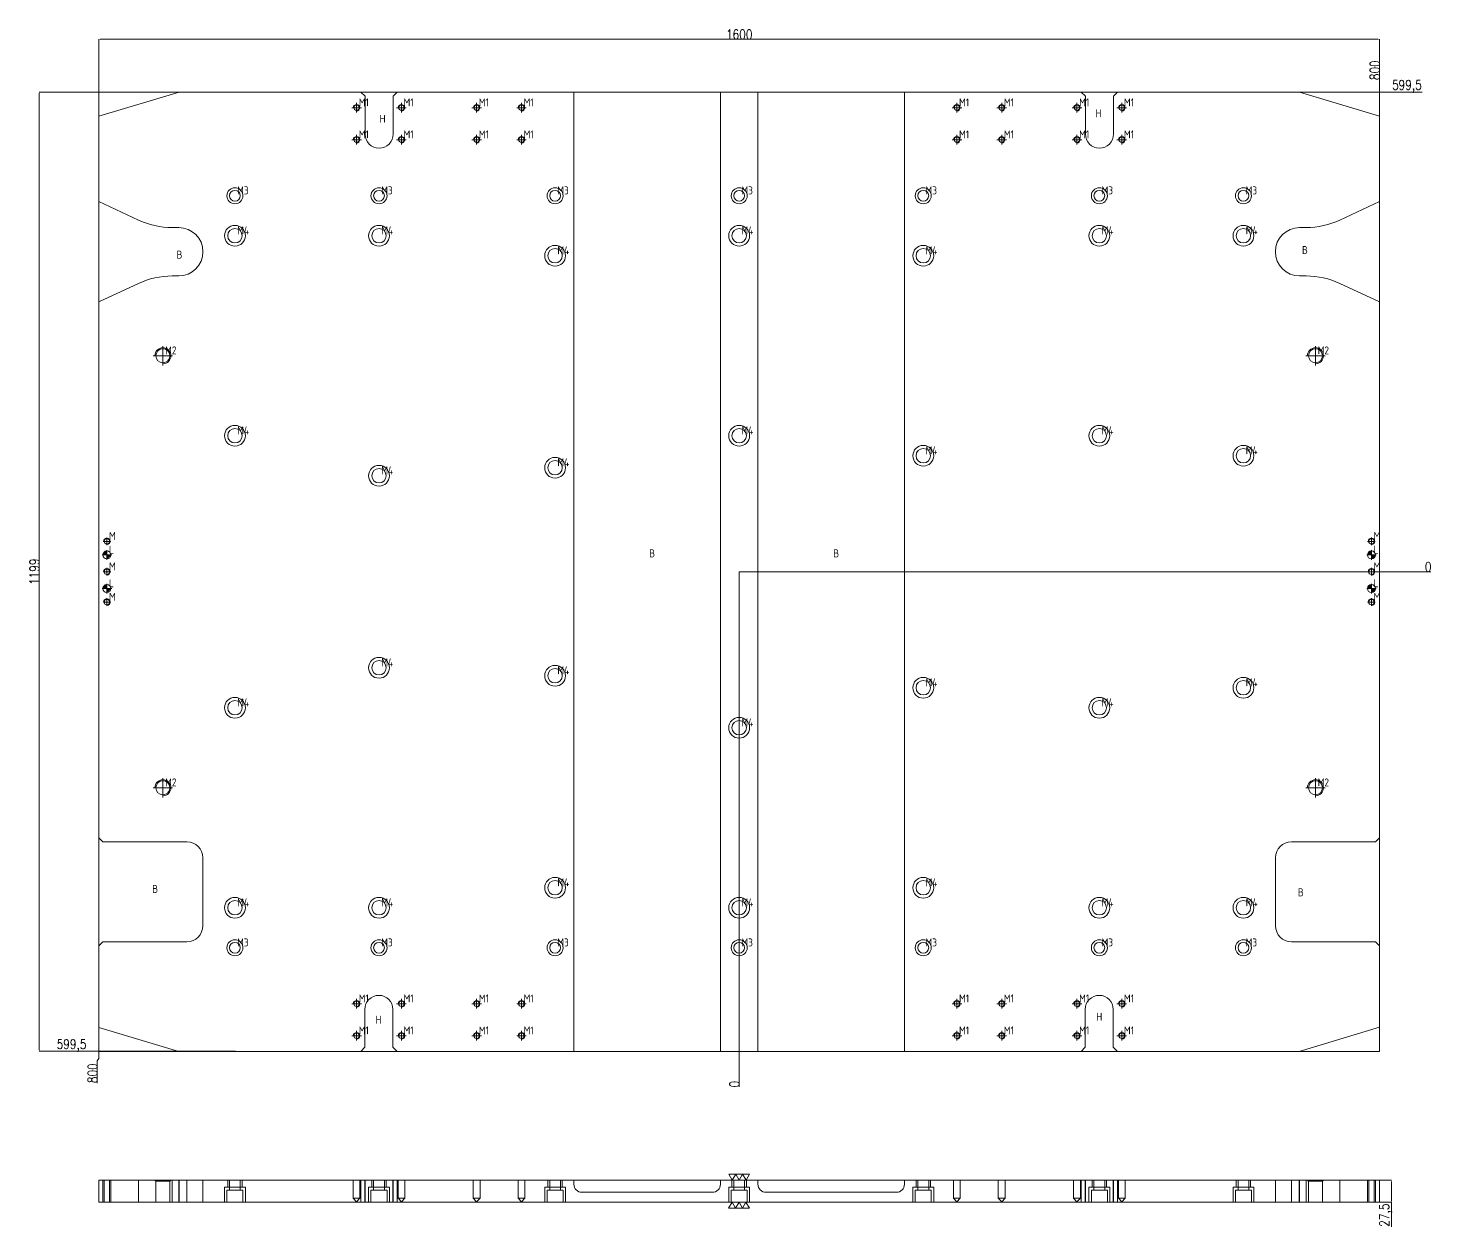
# Model space of a CAD drawing. Header units: millimetres. Extents: x 7210 to 10183, y 574 to 2219.
# Drawn here: x 7210 to 8964, y 574 to 2074 of the extents above; entities that cross this region are included whole.
import ezdxf

# ---------------------------------------------------------------- set-up
doc = ezdxf.new("R2010")
doc.units = ezdxf.units.MM
doc.linetypes.add('CENTER', pattern=[0])
doc.linetypes.add('DASHED', pattern=[0])
for name, color, linetype, lineweight in [('B1', 152, 'Continuous', 20), ('B1_W', 1, 'Continuous', 25), ('DIM', 4, 'Continuous', 20)]:
    doc.layers.add(name, color=color, linetype=linetype, lineweight=lineweight)
doc.styles.add('gbenor', font='gbenor.shx', dxfattribs={"bigfont": 'gbcbig.shx'})
doc.styles.add('TXT', font='txt.shx', dxfattribs={"width": 0.8, "bigfont": 'ctxt.shx'})
doc.dimstyles.new('零件', dxfattribs={"dimscale": 1.5, "dimtxt": 8, "dimasz": 1, "dimexe": 0, "dimexo": 0, "dimgap": 0, "dimtad": 1, "dimtxsty": 'TXT', "dimcen": 0, "dimclrd": 252, "dimclre": 252, "dimclrt": 4, "dimazin": 3, "dimtp": 0.001, "dimtm": 0.001, "dimtfac": 1, "dimtmove": 0, "dimatfit": 3, "dimlwd": 5, "dimlwe": 5})

# ---------------------------------------------------------------- blocks, each defined once
blk = doc.blocks.new('*D1109')
at = {"layer": 'Defpoints', "color": 0}
for p in [(8898.6, 1993.5), (8913.6, 1993.5), (8098.6, 1394)]:
    blk.add_point(p, dxfattribs=at)
at = {"layer": 'DIM', "color": 252, "lineweight": 5}
for p, q in [((8898.6, 1993.5), (8907.6, 1993.5)), ((8907.6, 1993.5), (8910.6, 1993.5)), ((8910.6, 1993.5), (8952, 1993.5))]:
    blk.add_line(p, q, dxfattribs=at)
at = {"layer": 'DIM', "color": 4, "lineweight": 5, "insert": (8932.8, 2000.6), "char_height": 12, "attachment_point": 5, "style": 'TXT'}
blk.add_mtext('599,5', dxfattribs=at)
blk = doc.blocks.new('*D1110')
at = {"layer": 'Defpoints', "color": 0}
for p in [(8098.6, 1394), (7283.6, 794.5), (7298.6, 794.5)]:
    blk.add_point(p, dxfattribs=at)
at = {"layer": 'DIM', "color": 252, "lineweight": 5}
blk.add_line((7298.6, 794.5), (7245.2, 794.5), dxfattribs=at)
at = {"layer": 'DIM', "color": 4, "lineweight": 5, "insert": (7264.4, 801.6), "char_height": 12, "attachment_point": 5, "style": 'TXT'}
blk.add_mtext('599,5', dxfattribs=at)
blk = doc.blocks.new('*D1111')
at = {"layer": 'Defpoints', "color": 0}
for p in [(8098.6, 1394), (7298.6, 794.5), (7296.6, 779.5)]:
    blk.add_point(p, dxfattribs=at)
at = {"layer": 'DIM', "color": 252, "lineweight": 5}
for p, q in [((7298.6, 794.5), (7298.6, 785.5)), ((7298.6, 785.5), (7296.6, 782.5)), ((7296.6, 782.5), (7296.6, 754.8))]:
    blk.add_line(p, q, dxfattribs=at)
at = {"layer": 'DIM', "color": 4, "lineweight": 5, "insert": (7290.6, 767.1), "char_height": 12, "attachment_point": 5, "rotation": 90, "style": 'TXT'}
blk.add_mtext('800', dxfattribs=at)
blk = doc.blocks.new('*D1112')
at = {"layer": 'Defpoints', "color": 0}
for p in [(8898.6, 2008.5), (8898.6, 1993.5), (8098.6, 1394)]:
    blk.add_point(p, dxfattribs=at)
at = {"layer": 'DIM', "color": 252, "lineweight": 5}
blk.add_line((8898.6, 1993.5), (8898.6, 2033.1), dxfattribs=at)
at = {"layer": 'DIM', "color": 4, "lineweight": 5, "insert": (8892.6, 2020.8), "char_height": 12, "attachment_point": 5, "rotation": 90, "style": 'TXT'}
blk.add_mtext('800', dxfattribs=at)
blk = doc.blocks.new('*D1113')
at = {"layer": 'Defpoints', "color": 0}
for p in [(8898.6, 633.3), (8898.6, 605.8), (8913.6, 605.8)]:
    blk.add_point(p, dxfattribs=at)
at = {"layer": 'DIM', "color": 252, "lineweight": 5}
for p, q in [((8898.6, 633.3), (8913.6, 633.3)), ((8913.6, 631.8), (8913.6, 607.3)), ((8898.6, 605.8), (8913.6, 605.8)), ((8913.6, 605.8), (8913.6, 575))]:
    blk.add_line(p, q, dxfattribs=at)
at = {"layer": 'DIM', "color": 252}
for points in [[(8913.8, 631.8), (8913.3, 631.8), (8913.6, 633.3)], [(8913.3, 607.3), (8913.8, 607.3), (8913.6, 605.8)]]:
    blk.add_solid(points, dxfattribs=at)
at = {"layer": 'DIM', "color": 4, "lineweight": 5, "insert": (8906.4, 589.7), "char_height": 12, "attachment_point": 5, "rotation": 90, "style": 'TXT'}
blk.add_mtext('27,5', dxfattribs=at)
blk = doc.blocks.new('pg_hx_L0')
at = {"color": 230}
for p, q in [((-0.6, 0), (0.6, 0)), ((-0.5, 0), (0, 0.5)), ((-0.3, 0), (0, 0.3)), ((-0.1, 0), (0, 0.1)), ((0, 0.6), (0, -0.6)), ((0.1, 0), (0, -0.1)), ((0.5, 0), (0, -0.5)), ((0.3, 0), (0, -0.3))]:
    blk.add_line(p, q, dxfattribs=at)
for start, end in [(90, 180), (270, 0)]:
    blk.add_arc((0, 0), 0.5, start, end, dxfattribs=at)
blk = doc.blocks.new('pg_hx_LLL0')
blk.add_blockref('pg_hx_L0', (0, 0))
blk = doc.blocks.new('*D1115')
at = {"layer": 'Defpoints', "color": 0}
for p in [(8098.6, 1394), (8098.6, 1394), (8098.6, 756.5)]:
    blk.add_point(p, dxfattribs=at)
at = {"layer": 'DIM', "color": 252, "lineweight": 5}
blk.add_line((8098.6, 1394), (8098.6, 750.1), dxfattribs=at)
at = {"layer": 'DIM', "color": 4, "lineweight": 5, "insert": (8092.6, 753.3), "char_height": 12, "attachment_point": 5, "rotation": 90, "style": 'TXT'}
blk.add_mtext('0', dxfattribs=at)
blk = doc.blocks.new('*D1116')
at = {"layer": 'Defpoints', "color": 0}
for p in [(8098.6, 1394), (8098.6, 1394), (8956.3, 1394)]:
    blk.add_point(p, dxfattribs=at)
at = {"layer": 'DIM', "color": 252, "lineweight": 5}
blk.add_line((8098.6, 1394), (8962.7, 1394), dxfattribs=at)
at = {"layer": 'DIM', "color": 4, "lineweight": 5, "insert": (8959.5, 1400), "char_height": 12, "attachment_point": 5, "style": 'TXT'}
blk.add_mtext('0', dxfattribs=at)
blk = doc.blocks.new('*D1117')
at = {"layer": 'Defpoints', "color": 0}
for p in [(8898.6, 2059.7), (7298.6, 1910), (8898.6, 1910)]:
    blk.add_point(p, dxfattribs=at)
at = {"layer": 'DIM', "color": 252, "lineweight": 5}
for p, q in [((7298.6, 1910), (7298.6, 2059.7)), ((7300.1, 2059.7), (8897.1, 2059.7)), ((8898.6, 1910), (8898.6, 2059.7))]:
    blk.add_line(p, q, dxfattribs=at)
at = {"layer": 'DIM', "color": 252}
for points in [[(7300.1, 2059.9), (7300.1, 2059.4), (7298.6, 2059.7)], [(8897.1, 2059.4), (8897.1, 2059.9), (8898.6, 2059.7)]]:
    blk.add_solid(points, dxfattribs=at)
at = {"layer": 'DIM', "color": 4, "lineweight": 5, "insert": (8098.6, 2065.7), "char_height": 12, "attachment_point": 5, "style": 'TXT'}
blk.add_mtext('1600', dxfattribs=at)
blk = doc.blocks.new('*D1118')
at = {"layer": 'Defpoints', "color": 0}
for p in [(7469.3, 1993.5), (7224, 794.5), (7469.3, 794.5)]:
    blk.add_point(p, dxfattribs=at)
at = {"layer": 'DIM', "color": 252, "lineweight": 5}
for p, q in [((7469.3, 1993.5), (7224, 1993.5)), ((7224, 1992), (7224, 796)), ((7469.3, 794.5), (7224, 794.5))]:
    blk.add_line(p, q, dxfattribs=at)
at = {"layer": 'DIM', "color": 252}
for points in [[(7224.2, 1992), (7223.7, 1992), (7224, 1993.5)], [(7223.7, 796), (7224.2, 796), (7224, 794.5)]]:
    blk.add_solid(points, dxfattribs=at)
at = {"layer": 'DIM', "color": 4, "lineweight": 5, "insert": (7218, 1394), "char_height": 12, "attachment_point": 5, "rotation": 90, "style": 'TXT'}
blk.add_mtext('1199', dxfattribs=at)

msp = doc.modelspace()

# ---------------------------------------------------------------- linework, layer by layer
at = {"layer": 'B1', "color": 31, "linetype": 'Continuous', "lineweight": 5}
for p, q in [((7892.05, 794.459), (7892.05, 1993.463)), ((8075.05, 1993.463), (8075.05, 794.459)), ((8122.05, 794.459), (8122.05, 1993.463)), ((8305.05, 1993.463), (8305.05, 794.459)), ((7892.05, 628.279), (7892.05, 633.279)), ((8075.05, 633.279), (8075.05, 628.279)), ((8122.05, 633.279), (8122.05, 628.279)), ((8305.05, 633.279), (8305.05, 628.279)), ((8065.05, 618.279), (7902.05, 618.279)), ((8295.05, 618.279), (8132.05, 618.279))]:
    msp.add_line(p, q, dxfattribs=at)
at = {"layer": 'B1', "color": 135, "linetype": 'Continuous', "lineweight": 5}
for p, q in [((7398.401, 633.279), (7298.55, 633.279)), ((7298.55, 605.779), (7298.55, 633.279)), ((7625.693, 633.279), (7398.401, 633.279)), ((7398.401, 605.779), (7398.401, 633.279)), ((7625.693, 633.279), (7630.901, 633.279)), ((7625.693, 605.779), (7625.693, 633.279)), ((7665.901, 633.279), (7630.901, 633.279)), ((7630.901, 605.779), (7630.901, 633.279)), ((7671.108, 633.279), (7665.901, 633.279)), ((7665.901, 605.779), (7665.901, 633.279)), ((7892.05, 633.279), (7671.108, 633.279)), ((7671.108, 605.779), (7671.108, 633.279)), ((8122.05, 633.279), (8075.05, 633.279)), ((8525.693, 633.279), (8305.05, 633.279)), ((8525.693, 633.279), (8530.901, 633.279)), ((8525.693, 605.779), (8525.693, 633.279)), ((8565.901, 633.279), (8530.901, 633.279)), ((8530.901, 605.779), (8530.901, 633.279)), ((8571.108, 633.279), (8565.901, 633.279)), ((8565.901, 605.779), (8565.901, 633.279)), ((8798.401, 633.279), (8571.108, 633.279)), ((8571.108, 605.779), (8571.108, 633.279)), ((8898.55, 633.279), (8798.401, 633.279)), ((8798.401, 605.779), (8798.401, 633.279)), ((8898.55, 605.779), (8898.55, 633.279)), ((7398.401, 605.779), (7298.55, 605.779)), ((7625.693, 605.779), (7398.401, 605.779)), ((7630.901, 605.779), (7625.693, 605.779)), ((7665.901, 605.779), (7630.901, 605.779)), ((7671.108, 605.779), (7665.901, 605.779)), ((8525.693, 605.779), (7671.108, 605.779)), ((8530.901, 605.779), (8525.693, 605.779)), ((8565.901, 605.779), (8530.901, 605.779)), ((8571.108, 605.779), (8565.901, 605.779)), ((8798.401, 605.779), (8571.108, 605.779)), ((8898.55, 605.779), (8798.401, 605.779))]:
    msp.add_line(p, q, dxfattribs=at)
at = {"layer": 'B1', "color": 135, "linetype": 'DASHED', "lineweight": 5, "ltscale": 1.668691}
for p, q in [((7303.55, 605.779), (7303.55, 633.279)), ((7398.7, 605.779), (7398.7, 633.279)), ((7625.993, 605.779), (7625.993, 633.279)), ((7631.2, 605.779), (7631.2, 633.279)), ((7666.2, 605.779), (7666.2, 633.279)), ((7671.407, 605.779), (7671.407, 633.279)), ((8525.993, 605.779), (8525.993, 633.279)), ((8531.2, 605.779), (8531.2, 633.279)), ((8566.2, 605.779), (8566.2, 633.279)), ((8571.407, 605.779), (8571.407, 633.279)), ((8798.7, 605.779), (8798.7, 633.279)), ((8893.55, 605.779), (8893.55, 633.279))]:
    msp.add_line(p, q, dxfattribs=at)
at = {"layer": 'B1', "color": 5, "linetype": 'DASHED', "lineweight": 5, "ltscale": 1.668691}
for p, q in [((7305.147, 633.279), (7305.147, 605.779)), ((7311.953, 605.779), (7311.953, 633.279)), ((7368.55, 633.279), (7369.797, 632.032)), ((7369.797, 632.032), (7369.797, 605.779)), ((7387.303, 632.032), (7369.797, 632.032)), ((7387.303, 632.032), (7388.55, 633.279)), ((7387.303, 605.779), (7387.303, 632.032)), ((7616.3, 633.279), (7616.3, 610.779)), ((7624.8, 610.779), (7624.8, 633.279)), ((7672.3, 633.279), (7672.3, 610.779)), ((7680.8, 610.779), (7680.8, 633.279)), ((7766.3, 633.279), (7766.3, 610.779)), ((7774.8, 610.779), (7774.8, 633.279)), ((7822.3, 633.279), (7822.3, 610.779)), ((7830.8, 610.779), (7830.8, 633.279)), ((8366.3, 633.279), (8366.3, 610.779)), ((8374.8, 610.779), (8374.8, 633.279)), ((8422.3, 633.279), (8422.3, 610.779)), ((8430.8, 610.779), (8430.8, 633.279)), ((8516.3, 633.279), (8516.3, 610.779)), ((8524.8, 610.779), (8524.8, 633.279)), ((8572.3, 633.279), (8572.3, 610.779)), ((8580.8, 610.779), (8580.8, 633.279)), ((8808.55, 633.279), (8809.797, 632.032)), ((8809.797, 632.032), (8809.797, 605.779)), ((8809.797, 632.032), (8827.303, 632.032)), ((8827.303, 632.032), (8828.55, 633.279)), ((8827.303, 605.779), (8827.303, 632.032)), ((8885.147, 633.279), (8885.147, 605.779)), ((8891.953, 605.779), (8891.953, 633.279)), ((7616.3, 610.779), (7620.55, 606.529)), ((7616.3, 610.779), (7624.8, 610.779)), ((7620.55, 606.529), (7624.8, 610.779)), ((7672.3, 610.779), (7676.55, 606.529)), ((7672.3, 610.779), (7680.8, 610.779)), ((7676.55, 606.529), (7680.8, 610.779)), ((7766.3, 610.779), (7770.55, 606.529)), ((7766.3, 610.779), (7774.8, 610.779)), ((7770.55, 606.529), (7774.8, 610.779)), ((7822.3, 610.779), (7826.55, 606.529)), ((7822.3, 610.779), (7830.8, 610.779)), ((7826.55, 606.529), (7830.8, 610.779)), ((8366.3, 610.779), (8370.55, 606.529)), ((8366.3, 610.779), (8374.8, 610.779)), ((8370.55, 606.529), (8374.8, 610.779)), ((8422.3, 610.779), (8426.55, 606.529)), ((8422.3, 610.779), (8430.8, 610.779)), ((8426.55, 606.529), (8430.8, 610.779)), ((8516.3, 610.779), (8520.55, 606.529)), ((8516.3, 610.779), (8524.8, 610.779)), ((8520.55, 606.529), (8524.8, 610.779)), ((8572.3, 610.779), (8576.55, 606.529)), ((8572.3, 610.779), (8580.8, 610.779)), ((8576.55, 606.529), (8580.8, 610.779))]:
    msp.add_line(p, q, dxfattribs=at)
at = {"layer": 'B1', "color": 155, "linetype": 'DASHED', "lineweight": 5, "ltscale": 1.668691}
for p, q in [((7347.922, 605.779), (7347.922, 633.279)), ((7347.922, 633.279), (7347.922, 605.779)), ((7390.184, 633.279), (7390.184, 605.779)), ((7390.184, 605.779), (7390.184, 633.279)), ((7398.325, 633.279), (7398.325, 605.779)), ((7398.325, 633.279), (7398.325, 605.779)), ((7408.55, 605.779), (7408.55, 633.279)), ((7408.55, 605.779), (7408.55, 633.279)), ((8788.55, 605.779), (8788.55, 633.279)), ((8788.55, 605.779), (8788.55, 633.279)), ((8798.775, 633.279), (8798.775, 605.779)), ((8798.775, 633.279), (8798.775, 605.779)), ((8806.917, 605.779), (8806.917, 633.279)), ((8806.917, 633.279), (8806.917, 605.779)), ((8849.179, 633.279), (8849.179, 605.779)), ((8849.179, 605.779), (8849.179, 633.279))]:
    msp.add_line(p, q, dxfattribs=at)
at = {"layer": 'B1', "color": 2, "linetype": 'DASHED', "lineweight": 5, "ltscale": 1.668691}
for p, q in [((7428.55, 605.779), (7428.55, 633.279)), ((7428.575, 605.779), (7428.575, 633.279)), ((8768.525, 633.279), (8768.525, 605.779)), ((8768.55, 605.779), (8768.55, 633.279))]:
    msp.add_line(p, q, dxfattribs=at)
at = {"layer": 'B1', "color": 31, "linetype": 'DASHED', "lineweight": 5, "ltscale": 1.668691}
for p, q in [((7459.55, 633.279), (7459.55, 624.779)), ((7461.8, 633.279), (7461.8, 620.779)), ((7475.3, 620.779), (7475.3, 633.279)), ((7477.55, 624.779), (7477.55, 633.279)), ((7639.55, 633.279), (7639.55, 624.779)), ((7641.8, 633.279), (7641.8, 620.779)), ((7655.3, 620.779), (7655.3, 633.279)), ((7657.55, 624.779), (7657.55, 633.279)), ((7859.55, 633.279), (7859.55, 624.779)), ((7861.8, 633.279), (7861.8, 620.779)), ((7875.3, 620.779), (7875.3, 633.279)), ((7877.55, 624.779), (7877.55, 633.279)), ((8089.55, 633.279), (8089.55, 624.779)), ((8091.8, 633.279), (8091.8, 620.779)), ((8105.3, 620.779), (8105.3, 633.279)), ((8107.55, 624.779), (8107.55, 633.279)), ((8319.55, 633.279), (8319.55, 624.779)), ((8321.8, 633.279), (8321.8, 620.779)), ((8335.3, 620.779), (8335.3, 633.279)), ((8337.55, 624.779), (8337.55, 633.279)), ((8539.55, 633.279), (8539.55, 624.779)), ((8541.8, 633.279), (8541.8, 620.779)), ((8555.3, 620.779), (8555.3, 633.279)), ((8557.55, 624.779), (8557.55, 633.279)), ((8719.55, 633.279), (8719.55, 624.779)), ((8721.8, 633.279), (8721.8, 620.779)), ((8735.3, 620.779), (8735.3, 633.279)), ((8737.55, 624.779), (8737.55, 633.279)), ((7455.55, 624.779), (7455.55, 605.779)), ((7481.55, 624.779), (7455.55, 624.779)), ((7458.55, 620.779), (7458.55, 605.779)), ((7478.55, 620.779), (7458.55, 620.779)), ((7478.55, 605.779), (7478.55, 620.779)), ((7481.55, 605.779), (7481.55, 624.779)), ((7635.55, 624.779), (7635.55, 605.779)), ((7661.55, 624.779), (7635.55, 624.779)), ((7638.55, 620.779), (7638.55, 605.779)), ((7658.55, 620.779), (7638.55, 620.779)), ((7658.55, 605.779), (7658.55, 620.779)), ((7661.55, 605.779), (7661.55, 624.779)), ((7855.55, 624.779), (7855.55, 605.779)), ((7881.55, 624.779), (7855.55, 624.779)), ((7858.55, 620.779), (7858.55, 605.779)), ((7878.55, 620.779), (7858.55, 620.779)), ((7878.55, 605.779), (7878.55, 620.779)), ((7881.55, 605.779), (7881.55, 624.779)), ((8085.55, 624.779), (8085.55, 605.779)), ((8111.55, 624.779), (8085.55, 624.779)), ((8088.55, 620.779), (8088.55, 605.779)), ((8108.55, 620.779), (8088.55, 620.779)), ((8108.55, 605.779), (8108.55, 620.779)), ((8111.55, 605.779), (8111.55, 624.779)), ((8315.55, 624.779), (8315.55, 605.779)), ((8341.55, 624.779), (8315.55, 624.779)), ((8318.55, 620.779), (8318.55, 605.779)), ((8338.55, 620.779), (8318.55, 620.779)), ((8338.55, 605.779), (8338.55, 620.779)), ((8341.55, 605.779), (8341.55, 624.779)), ((8535.55, 624.779), (8535.55, 605.779)), ((8561.55, 624.779), (8535.55, 624.779)), ((8538.55, 620.779), (8538.55, 605.779)), ((8558.55, 620.779), (8538.55, 620.779)), ((8558.55, 605.779), (8558.55, 620.779)), ((8561.55, 605.779), (8561.55, 624.779)), ((8715.55, 624.779), (8715.55, 605.779)), ((8741.55, 624.779), (8715.55, 624.779)), ((8718.55, 620.779), (8718.55, 605.779)), ((8738.55, 620.779), (8718.55, 620.779)), ((8738.55, 605.779), (8738.55, 620.779)), ((8741.55, 605.779), (8741.55, 624.779))]:
    msp.add_line(p, q, dxfattribs=at)
at = {"layer": 'B1', "color": 135, "linetype": 'Continuous', "lineweight": 5}
msp.add_lwpolyline([(7347.922, 1833.58), (7347.922, 1833.58), (7298.55, 1856.602), (7298.55, 1963.418), (7398.7, 1993.463), (7625.993, 1993.463), (7631.2, 1988.256), (7631.2, 1940.963, 1), (7666.2, 1940.963), (7666.2, 1988.256), (7671.407, 1993.463), (8525.993, 1993.463), (8531.2, 1988.256), (8531.2, 1940.963, 1), (8566.2, 1940.963), (8566.2, 1988.256), (8571.407, 1993.463), (8798.7, 1993.463), (8898.55, 1963.507), (8898.55, 1856.602), (8849.179, 1833.58, -0.10951781), (8806.917, 1824.211), (8798.775, 1824.211, 1), (8798.775, 1763.711), (8806.917, 1763.711, -0.10951781), (8849.179, 1754.341), (8898.55, 1731.319), (8898.55, 1061.461), (8893.55, 1056.461), (8788.55, 1056.461, 0.41421356), (8768.55, 1036.461), (8768.55, 951.461, 0.41421356), (8788.55, 931.461), (8893.55, 931.461), (8898.55, 926.461), (8898.55, 824.504), (8798.401, 794.459), (8571.108, 794.459), (8565.901, 799.666), (8565.901, 846.959, 1), (8530.901, 846.959), (8530.901, 799.666), (8525.693, 794.459), (7671.108, 794.459), (7665.901, 799.666), (7665.901, 846.959, 1), (7630.901, 846.959), (7630.901, 799.666), (7625.693, 794.459), (7398.401, 794.459), (7298.55, 824.414), (7298.55, 926.461), (7303.55, 931.461), (7408.55, 931.461, 0.41421356), (7428.55, 951.461), (7428.55, 1036.461, 0.41421356), (7408.55, 1056.461), (7303.55, 1056.461), (7298.55, 1061.461), (7298.55, 1731.319), (7347.922, 1754.341), (7347.922, 1754.341, -0.10951781), (7390.184, 1763.711), (7398.325, 1763.711, 1), (7398.325, 1824.211), (7390.184, 1824.211, -0.10951781)], format="xyb", close=True, dxfattribs=at)
at = {"layer": 'B1', "color": 42, "linetype": 'Continuous', "lineweight": 5}
for centre, radius in [((7620.55, 1973.961), 3.4), ((7676.55, 1973.961), 3.4), ((7770.55, 1973.961), 3.4), ((7826.55, 1973.961), 3.4), ((8370.55, 1973.961), 3.4), ((8426.55, 1973.961), 3.4), ((8520.55, 1973.961), 3.4), ((8576.55, 1973.961), 3.4), ((7620.55, 1933.961), 3.4), ((7676.55, 1933.961), 3.4), ((7770.55, 1933.961), 3.4), ((7826.55, 1933.961), 3.4), ((8370.55, 1933.961), 3.4), ((8426.55, 1933.961), 3.4), ((8520.55, 1933.961), 3.4), ((8576.55, 1933.961), 3.4), ((7468.55, 1863.961), 6.75), ((7648.55, 1863.961), 6.75), ((7868.55, 1863.961), 6.75), ((8098.55, 1863.961), 6.75), ((8328.55, 1863.961), 6.75), ((8548.55, 1863.961), 6.75), ((8728.55, 1863.961), 6.75), ((7468.55, 1813.961), 9), ((7648.55, 1813.961), 9), ((8098.55, 1813.961), 9), ((8548.55, 1813.961), 9), ((8728.55, 1813.961), 9), ((7868.55, 1788.961), 9), ((8328.55, 1788.961), 9), ((7378.55, 1663.959), 8.753), ((8818.55, 1663.959), 8.753), ((7468.55, 1563.961), 9), ((8098.55, 1563.961), 9), ((8548.55, 1563.961), 9), ((8328.55, 1538.961), 9), ((8728.55, 1538.961), 9), ((7868.55, 1523.961), 9), ((7648.55, 1513.961), 9), ((7308.55, 1431.959), 3.403), ((8888.55, 1431.959), 3.403), ((7308.55, 1393.959), 3.403), ((8888.55, 1393.959), 3.403), ((7308.55, 1355.959), 3.403), ((8888.55, 1355.959), 3.403), ((7648.55, 1273.961), 9), ((7868.55, 1263.961), 9), ((8328.55, 1248.961), 9), ((8728.55, 1248.961), 9), ((7468.55, 1223.961), 9), ((8548.55, 1223.961), 9), ((8098.55, 1198.961), 9), ((7378.55, 1123.963), 8.753), ((8818.55, 1123.963), 8.753), ((7868.55, 998.961), 9), ((8328.55, 998.961), 9), ((7468.55, 973.961), 9), ((7648.55, 973.961), 9), ((8098.55, 973.961), 9), ((8548.55, 973.961), 9), ((8728.55, 973.961), 9), ((7468.55, 923.961), 6.75), ((7648.55, 923.961), 6.75), ((7868.55, 923.961), 6.75), ((8098.55, 923.961), 6.75), ((8328.55, 923.961), 6.75), ((8548.55, 923.961), 6.75), ((8728.55, 923.961), 6.75), ((7620.55, 853.961), 3.4), ((7676.55, 853.961), 3.4), ((7770.55, 853.961), 3.4), ((7826.55, 853.961), 3.4), ((8370.55, 853.961), 3.4), ((8426.55, 853.961), 3.4), ((8520.55, 853.961), 3.4), ((8576.55, 853.961), 3.4), ((7620.55, 813.961), 3.4), ((7676.55, 813.961), 3.4), ((7770.55, 813.961), 3.4), ((7826.55, 813.961), 3.4), ((8370.55, 813.961), 3.4), ((8426.55, 813.961), 3.4), ((8520.55, 813.961), 3.4), ((8576.55, 813.961), 3.4)]:
    msp.add_circle(centre, radius, dxfattribs=at)
at = {"layer": 'B1', "color": 30, "linetype": 'DASHED', "lineweight": 5, "ltscale": 1.668691}
for centre, radius in [((7468.55, 1863.961), 10), ((7648.55, 1863.961), 10), ((7868.55, 1863.961), 10), ((8098.55, 1863.961), 10), ((8328.55, 1863.961), 10), ((8548.55, 1863.961), 10), ((8728.55, 1863.961), 10), ((7468.55, 1813.961), 13), ((7648.55, 1813.961), 13), ((8098.55, 1813.961), 13), ((8548.55, 1813.961), 13), ((8728.55, 1813.961), 13), ((7868.55, 1788.961), 13), ((8328.55, 1788.961), 13), ((7468.55, 1563.961), 13), ((8098.55, 1563.961), 13), ((8548.55, 1563.961), 13), ((8328.55, 1538.961), 13), ((8728.55, 1538.961), 13), ((7648.55, 1513.961), 13), ((7868.55, 1523.961), 13), ((7648.55, 1273.961), 13), ((7868.55, 1263.961), 13), ((8328.55, 1248.961), 13), ((8728.55, 1248.961), 13), ((7468.55, 1223.961), 13), ((8548.55, 1223.961), 13), ((8098.55, 1198.961), 13), ((7868.55, 998.961), 13), ((8328.55, 998.961), 13), ((7468.55, 973.961), 13), ((7648.55, 973.961), 13), ((8098.55, 973.961), 13), ((8548.55, 973.961), 13), ((8728.55, 973.961), 13), ((7468.55, 923.961), 10), ((7648.55, 923.961), 10), ((7868.55, 923.961), 10), ((8098.55, 923.961), 10), ((8328.55, 923.961), 10), ((8548.55, 923.961), 10), ((8728.55, 923.961), 10)]:
    msp.add_circle(centre, radius, dxfattribs=at)
at = {"layer": 'B1', "color": 42, "linetype": 'Continuous', "lineweight": 5}
for centre, radius in [((7620.55, 1973.961), 4), ((7676.55, 1973.961), 4), ((7770.55, 1973.961), 4), ((7826.55, 1973.961), 4), ((8370.55, 1973.961), 4), ((8426.55, 1973.961), 4), ((8520.55, 1973.961), 4), ((8576.55, 1973.961), 4), ((7620.55, 1933.961), 4), ((7676.55, 1933.961), 4), ((7770.55, 1933.961), 4), ((7826.55, 1933.961), 4), ((8370.55, 1933.961), 4), ((8426.55, 1933.961), 4), ((8520.55, 1933.961), 4), ((8576.55, 1933.961), 4), ((7378.55, 1663.959), 10), ((8818.55, 1663.959), 10), ((7308.55, 1431.959), 4), ((8888.55, 1431.959), 4), ((7308.55, 1393.959), 4), ((8888.55, 1393.959), 4), ((7308.55, 1355.959), 4), ((8888.55, 1355.959), 4), ((7378.55, 1123.963), 10), ((8818.55, 1123.963), 10), ((7620.55, 853.961), 4), ((7676.55, 853.961), 4), ((7770.55, 853.961), 4), ((7826.55, 853.961), 4), ((8370.55, 853.961), 4), ((8426.55, 853.961), 4), ((8520.55, 853.961), 4), ((8576.55, 853.961), 4), ((7620.55, 813.961), 4), ((7676.55, 813.961), 4), ((7770.55, 813.961), 4), ((7826.55, 813.961), 4), ((8370.55, 813.961), 4), ((8426.55, 813.961), 4), ((8520.55, 813.961), 4), ((8576.55, 813.961), 4)]:
    msp.add_arc(centre, radius, 270, 180, dxfattribs=at)
at = {"layer": 'B1', "color": 31, "linetype": 'Continuous', "lineweight": 5}
for centre, start, end in [((7902.05, 628.279), 180, 270), ((8065.05, 628.279), 270, 0), ((8132.05, 628.279), 180, 270), ((8295.05, 628.279), 270, 0)]:
    msp.add_arc(centre, 10, start, end, dxfattribs=at)
at = {"layer": 'B1_W', "color": 1, "linetype": 'CENTER', "lineweight": 5, "ltscale": 1.668691}
for p, q in [((7614.55, 1973.961), (7626.55, 1973.961)), ((7620.55, 1967.961), (7620.55, 1979.961)), ((7670.55, 1973.961), (7682.55, 1973.961)), ((7676.55, 1967.961), (7676.55, 1979.961)), ((7764.55, 1973.961), (7776.55, 1973.961)), ((7770.55, 1967.961), (7770.55, 1979.961)), ((7820.55, 1973.961), (7832.55, 1973.961)), ((7826.55, 1967.961), (7826.55, 1979.961)), ((8364.55, 1973.961), (8376.55, 1973.961)), ((8370.55, 1967.961), (8370.55, 1979.961)), ((8420.55, 1973.961), (8432.55, 1973.961)), ((8426.55, 1967.961), (8426.55, 1979.961)), ((8514.55, 1973.961), (8526.55, 1973.961)), ((8520.55, 1967.961), (8520.55, 1979.961)), ((8570.55, 1973.961), (8582.55, 1973.961)), ((8576.55, 1967.961), (8576.55, 1979.961)), ((7614.55, 1933.961), (7626.55, 1933.961)), ((7620.55, 1927.961), (7620.55, 1939.961)), ((7670.55, 1933.961), (7682.55, 1933.961)), ((7676.55, 1927.961), (7676.55, 1939.961)), ((7764.55, 1933.961), (7776.55, 1933.961)), ((7770.55, 1927.961), (7770.55, 1939.961)), ((7820.55, 1933.961), (7832.55, 1933.961)), ((7826.55, 1927.961), (7826.55, 1939.961)), ((8364.55, 1933.961), (8376.55, 1933.961)), ((8370.55, 1927.961), (8370.55, 1939.961)), ((8420.55, 1933.961), (8432.55, 1933.961)), ((8426.55, 1927.961), (8426.55, 1939.961)), ((8514.55, 1933.961), (8526.55, 1933.961)), ((8520.55, 1927.961), (8520.55, 1939.961)), ((8570.55, 1933.961), (8582.55, 1933.961)), ((8576.55, 1927.961), (8576.55, 1939.961)), ((7378.55, 1651.959), (7378.55, 1675.959)), ((8818.55, 1651.959), (8818.55, 1675.959)), ((7366.55, 1663.959), (7390.55, 1663.959)), ((8806.55, 1663.959), (8830.55, 1663.959)), ((7303.75, 1431.959), (7313.35, 1431.959)), ((7308.55, 1427.159), (7308.55, 1436.759)), ((8883.75, 1431.959), (8893.35, 1431.959)), ((8888.55, 1427.159), (8888.55, 1436.759)), ((7303.75, 1393.959), (7313.35, 1393.959)), ((7308.55, 1389.159), (7308.55, 1398.759)), ((8883.75, 1393.959), (8893.35, 1393.959)), ((8888.55, 1389.159), (8888.55, 1398.759)), ((7303.75, 1355.959), (7313.35, 1355.959)), ((7308.55, 1351.159), (7308.55, 1360.759)), ((8883.75, 1355.959), (8893.35, 1355.959)), ((8888.55, 1351.159), (8888.55, 1360.759)), ((7366.55, 1123.963), (7390.55, 1123.963)), ((7378.55, 1111.963), (7378.55, 1135.963)), ((8806.55, 1123.963), (8830.55, 1123.963)), ((8818.55, 1111.963), (8818.55, 1135.963)), ((7620.55, 847.961), (7620.55, 859.961)), ((7676.55, 847.961), (7676.55, 859.961)), ((7770.55, 847.961), (7770.55, 859.961)), ((7826.55, 847.961), (7826.55, 859.961)), ((8370.55, 847.961), (8370.55, 859.961)), ((8426.55, 847.961), (8426.55, 859.961)), ((8520.55, 847.961), (8520.55, 859.961)), ((8576.55, 847.961), (8576.55, 859.961)), ((7614.55, 853.961), (7626.55, 853.961)), ((7670.55, 853.961), (7682.55, 853.961)), ((7764.55, 853.961), (7776.55, 853.961)), ((7820.55, 853.961), (7832.55, 853.961)), ((8364.55, 853.961), (8376.55, 853.961)), ((8420.55, 853.961), (8432.55, 853.961)), ((8514.55, 853.961), (8526.55, 853.961)), ((8570.55, 853.961), (8582.55, 853.961)), ((7614.55, 813.961), (7626.55, 813.961)), ((7620.55, 807.961), (7620.55, 819.961)), ((7670.55, 813.961), (7682.55, 813.961)), ((7676.55, 807.961), (7676.55, 819.961)), ((7764.55, 813.961), (7776.55, 813.961)), ((7770.55, 807.961), (7770.55, 819.961)), ((7820.55, 813.961), (7832.55, 813.961)), ((7826.55, 807.961), (7826.55, 819.961)), ((8364.55, 813.961), (8376.55, 813.961)), ((8370.55, 807.961), (8370.55, 819.961)), ((8420.55, 813.961), (8432.55, 813.961)), ((8426.55, 807.961), (8426.55, 819.961)), ((8514.55, 813.961), (8526.55, 813.961)), ((8520.55, 807.961), (8520.55, 819.961)), ((8570.55, 813.961), (8582.55, 813.961)), ((8576.55, 807.961), (8576.55, 819.961))]:
    msp.add_line(p, q, dxfattribs=at)
at = {"layer": 'B1_W', "color": 1, "linetype": 'DASHED', "lineweight": 5, "ltscale": 1.668691}
for p, q in [((7303.55, 633.279), (7303.55, 605.779)), ((7313.55, 605.779), (7313.55, 633.279)), ((8883.55, 633.279), (8883.55, 605.779)), ((8893.55, 605.779), (8893.55, 633.279))]:
    msp.add_line(p, q, dxfattribs=at)
at = {"layer": 'B1_W', "color": 1, "linetype": 'Continuous', "lineweight": 5}
for centre in [(7308.55, 1414.959), (8888.55, 1414.959), (7308.55, 1372.959), (8888.55, 1372.959)]:
    msp.add_circle(centre, 5, dxfattribs=at)
at = {"layer": 'DIM', "color": 252, "linetype": 'DASHED', "lineweight": 5}
for points in [[(7298.55, 1993.463), (7298.55, 794.459), (8898.55, 794.459), (8898.55, 1993.463)], [(7298.55, 633.279), (7298.55, 605.779), (8898.55, 605.779), (8898.55, 633.279)]]:
    msp.add_lwpolyline(points, close=True, dxfattribs=at)
at = {"layer": 'DIM', "color": 1, "linetype": 'Continuous', "lineweight": 5}
for points in [[(8111.541, 640.779), (8107.21, 633.279), (8102.88, 640.779), (8098.55, 633.279), (8094.22, 640.779), (8089.89, 633.279), (8085.56, 640.779), (8111.541, 640.779)], [(8085.41, 598.279), (8089.74, 605.779), (8094.071, 598.279), (8098.401, 605.779), (8102.731, 598.279), (8107.061, 605.779), (8111.391, 598.279), (8085.41, 598.279)]]:
    msp.add_lwpolyline(points, close=True, dxfattribs=at)

# ---------------------------------------------------------------- block references
at = {"layer": 'B1', "lineweight": 5, "ltscale": 1.668691, "xscale": 10, "yscale": 10, "zscale": 10}
for p in [(7308.55, 1414.959), (8888.55, 1414.959), (7308.55, 1372.959), (8888.55, 1372.959)]:
    msp.add_blockref('pg_hx_LLL0', p, dxfattribs=at)

# ---------------------------------------------------------------- texts
at = {"layer": 'DIM', "color": 4, "lineweight": 5, "style": 'gbenor'}
for s, p in [('M1', (7623.29, 1975.582)), ('M1', (7679.29, 1975.582)), ('M1', (7773.29, 1975.582)), ('M1', (7829.29, 1975.582)), ('M1', (8373.29, 1975.582)), ('M1', (8429.29, 1975.582)), ('M1', (8523.29, 1975.582)), ('M1', (8579.29, 1975.582)), ('H', (7649.402, 1955.122)), ('H', (8543.905, 1961.916)), ('M1', (7623.29, 1935.582)), ('M1', (7679.29, 1935.582)), ('M1', (7773.29, 1935.582)), ('M1', (7829.29, 1935.582)), ('M1', (8373.29, 1935.582)), ('M1', (8429.29, 1935.582)), ('M1', (8523.29, 1935.582)), ('M1', (8579.29, 1935.582)), ('M3', (7471.39, 1865.632)), ('M3', (7651.39, 1865.632)), ('M3', (7871.39, 1865.632)), ('M3', (8101.39, 1865.632)), ('M3', (8331.39, 1865.632)), ('M3', (8551.39, 1865.632)), ('M3', (8731.39, 1865.632)), ('M4', (7471.45, 1815.662)), ('M4', (7651.45, 1815.662)), ('M4', (8101.45, 1815.662)), ('M4', (8551.45, 1815.662)), ('M4', (8731.45, 1815.662)), ('B', (7395.657, 1785.278)), ('M4', (7871.45, 1790.662)), ('M4', (8331.45, 1790.662)), ('B', (8801.768, 1791.061)), ('M2', (7381.39, 1665.63)), ('M2', (8821.39, 1665.63)), ('M4', (7471.45, 1565.662)), ('M4', (8101.45, 1565.662)), ('M4', (8551.45, 1565.662)), ('M4', (8331.45, 1540.662)), ('M4', (8731.45, 1540.662)), ('M4', (7871.45, 1525.662)), ('M4', (7651.45, 1515.662)), ('M', (7311.27, 1433.57)), ('M', (8891.27, 1433.57)), ('L', (7311.29, 1416.58)), ('B', (7986.19, 1411.938)), ('B', (8216.19, 1411.938)), ('L', (8891.29, 1416.58)), ('M', (7311.27, 1395.57)), ('M', (8891.27, 1395.57)), ('L', (7311.29, 1374.58)), ('L', (8891.29, 1374.58)), ('M', (7311.27, 1357.57)), ('M', (8891.27, 1357.57)), ('M4', (7651.45, 1275.662)), ('M4', (7871.45, 1265.662)), ('M4', (8331.45, 1250.662)), ('M4', (8731.45, 1250.662)), ('M4', (7471.45, 1225.662)), ('M4', (8551.45, 1225.662)), ('M4', (8101.45, 1200.662)), ('M2', (7381.39, 1125.634)), ('M2', (8821.39, 1125.634)), ('B', (7365.27, 992.484)), ('M4', (7871.45, 1000.662)), ('M4', (8331.45, 1000.662)), ('M4', (7471.45, 975.662)), ('M4', (7651.45, 975.662)), ('M4', (8101.45, 975.662)), ('M4', (8551.45, 975.662)), ('M4', (8731.45, 975.662)), ('B', (8796.706, 988.279)), ('M3', (7471.39, 925.632)), ('M3', (7651.39, 925.632)), ('M3', (7871.39, 925.632)), ('M3', (8101.39, 925.632)), ('M3', (8331.39, 925.632)), ('M3', (8551.39, 925.632)), ('M3', (8731.39, 925.632)), ('M1', (7623.29, 855.582)), ('M1', (7679.29, 855.582)), ('M1', (7773.29, 855.582)), ('M1', (7829.29, 855.582)), ('M1', (8373.29, 855.582)), ('M1', (8429.29, 855.582)), ('M1', (8523.29, 855.582)), ('M1', (8579.29, 855.582)), ('H', (8544.779, 832.719)), ('M1', (7623.29, 815.582)), ('H', (7644.311, 828.972)), ('M1', (7679.29, 815.582)), ('M1', (7773.29, 815.582)), ('M1', (7829.29, 815.582)), ('M1', (8373.29, 815.582)), ('M1', (8429.29, 815.582)), ('M1', (8523.29, 815.582)), ('M1', (8579.29, 815.582))]:
    msp.add_text(s, height=10, dxfattribs=at).set_placement(p)

# ---------------------------------------------------------------- dimensions: what is measured, and where the dimension line sits
at = {"layer": 'DIM', "lineweight": 5}
dim = msp.add_linear_dim(base=(8898.55, 2059.678), p1=(7298.55, 1910.01), p2=(8898.55, 1910.01), dimstyle='零件', dxfattribs=at)
dim.commit()
dim.dimension.update_dxf_attribs({"geometry": '*D1117', "text_midpoint": (8098.55, 2065.678)})
for feature_location, offset, dtype, origin, picture, middle in [((8898.55, 1993.463), (0, 15), 1, (8098.55, 1393.961), '*D1112', (8892.55, 2020.805)), ((8898.55, 1993.463), (15, 0), 0, (8098.55, 1393.961), '*D1109', (8932.75, 2000.606)), ((8098.550224175, 1393.960688943), (857.764096929, 0), 0, (8098.550224175, 1393.960688943), '*D1116', (8959.514321104, 1399.960688943)), ((7298.55, 794.459), (-15, 0), 0, (8098.55, 1393.961), '*D1110', (7264.35, 801.602)), ((7298.55, 794.459), (-2, -15), 1, (8098.55, 1393.961), '*D1111', (7290.55, 767.116)), ((8098.550224175, 1393.960688943), (0, -637.462518631), 1, (8098.550224175, 1393.960688943), '*D1115', (8092.550224175, 753.298170312))]:
    dim = msp.add_ordinate_dim(feature_location=feature_location, offset=offset, dtype=dtype, origin=origin, dimstyle='零件', dxfattribs=at)
    dim.commit()
    dim.dimension.update_dxf_attribs({"geometry": picture, "text_midpoint": middle})
for base, p1, p2, picture, middle in [((7223.986, 794.459), (7469.309, 1993.463), (7469.309, 794.459), '*D1118', (7217.986, 1393.961)), ((8913.55, 605.779), (8898.55, 633.279), (8898.55, 605.779), '*D1113', (8906.407, 589.651))]:
    dim = msp.add_linear_dim(base=base, p1=p1, p2=p2, angle=90, dimstyle='零件', dxfattribs=at)
    dim.commit()
    dim.dimension.update_dxf_attribs({"geometry": picture, "text_midpoint": middle})

doc.saveas('drawing.dxf')
